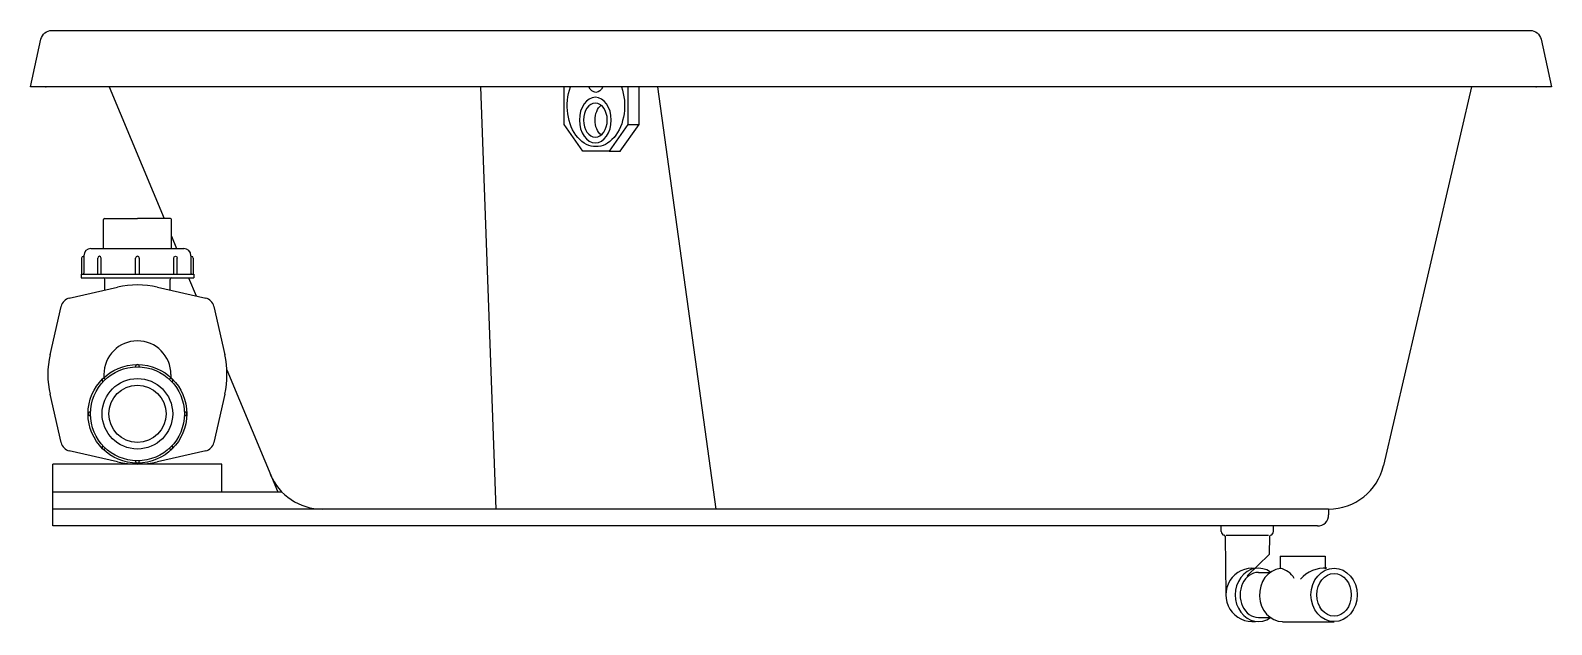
# Model space of a CAD drawing. Header units: millimetres. Extents: x -1236.21 to -1234.86, y 2211.1 to 2211.62.
import ezdxf

# ---------------------------------------------------------------- set-up
doc = ezdxf.new("R2010")
doc.units = ezdxf.units.MM
doc.header["$LTSCALE"] = 10
doc.layers.add('jacuzzi', color=1, linetype='Continuous')

msp = doc.modelspace()

# ---------------------------------------------------------------- linework, layer by layer
at = {"layer": 'jacuzzi'}
for p, q in [((-1236.1421, 2211.5734), (-1236.0935, 2211.4563)), ((-1235.8126, 2211.5734), (-1235.799, 2211.1984)), ((-1235.7385, 2211.5399), (-1235.7385, 2211.5734)), ((-1235.6819, 2211.5734), (-1235.6819, 2211.5399)), ((-1235.6719, 2211.5399), (-1235.6719, 2211.5734)), ((-1235.6035, 2211.1984), (-1235.6551, 2211.5734)), ((-1234.9331, 2211.5734), (-1235.0112, 2211.2371)), ((-1235.7219, 2211.5162), (-1235.7385, 2211.5399)), ((-1235.6819, 2211.5399), (-1235.6985, 2211.5162)), ((-1235.6888, 2211.5162), (-1235.6719, 2211.5399)), ((-1235.6819, 2211.5399), (-1235.6719, 2211.5399)), ((-1235.6985, 2211.5162), (-1235.7219, 2211.5162)), ((-1235.6985, 2211.5162), (-1235.6988, 2211.5162)), ((-1235.6985, 2211.5162), (-1235.6885, 2211.5162)), ((-1236.1472, 2211.4297), (-1236.1472, 2211.4555)), ((-1236.1464, 2211.4563), (-1236.1171, 2211.4563)), ((-1236.0877, 2211.4563), (-1236.1171, 2211.4563)), ((-1236.087, 2211.4297), (-1236.087, 2211.4555)), ((-1236.087, 2211.4406), (-1236.0825, 2211.4297)), ((-1236.1651, 2211.4228), (-1236.165, 2211.4228)), ((-1236.1646, 2211.4234), (-1236.1646, 2211.4079)), ((-1236.1583, 2211.4297), (-1236.0756, 2211.4297)), ((-1236.0696, 2211.4234), (-1236.0696, 2211.4079)), ((-1236.0691, 2211.4228), (-1236.0692, 2211.4228)), ((-1236.1666, 2211.4213), (-1236.1666, 2211.4071)), ((-1236.1523, 2211.4071), (-1236.1523, 2211.4212)), ((-1236.1493, 2211.4071), (-1236.1493, 2211.4212)), ((-1236.1187, 2211.4071), (-1236.1187, 2211.4212)), ((-1236.1154, 2211.4071), (-1236.1154, 2211.4212)), ((-1236.0848, 2211.4071), (-1236.0848, 2211.4212)), ((-1236.0818, 2211.4071), (-1236.0818, 2211.4212)), ((-1236.0676, 2211.4213), (-1236.0676, 2211.4071)), ((-1236.1776, 2211.3857), (-1236.1347, 2211.3954)), ((-1236.1671, 2211.4071), (-1236.1671, 2211.4038)), ((-1236.1671, 2211.4071), (-1236.0671, 2211.4071)), ((-1236.1671, 2211.4038), (-1236.0671, 2211.4038)), ((-1236.146, 2211.3929), (-1236.146, 2211.4023)), ((-1236.0994, 2211.3954), (-1236.0565, 2211.3857)), ((-1236.0881, 2211.3929), (-1236.0881, 2211.4023)), ((-1236.0717, 2211.4038), (-1236.065, 2211.3876)), ((-1236.0671, 2211.4071), (-1236.0671, 2211.4038)), ((-1236.1946, 2211.3355), (-1236.1848, 2211.3784)), ((-1236.0493, 2211.3784), (-1236.0395, 2211.3355)), ((-1236.1469, 2211.3179), (-1236.1469, 2211.3151)), ((-1236.0873, 2211.3179), (-1236.0873, 2211.3151)), ((-1236.0377, 2211.3219), (-1235.9929, 2211.2142)), ((-1236.1848, 2211.2574), (-1236.1946, 2211.3003)), ((-1236.0395, 2211.3003), (-1236.0493, 2211.2574)), ((-1236.1347, 2211.2404), (-1236.1776, 2211.2501)), ((-1236.0565, 2211.2501), (-1236.0994, 2211.2404)), ((-1236.1921, 2211.1834), (-1236.1921, 2211.2384)), ((-1236.0421, 2211.2384), (-1236.1921, 2211.2384)), ((-1236.0421, 2211.2134), (-1236.0421, 2211.2384)), ((-1235.9887, 2211.2134), (-1236.1921, 2211.2134)), ((-1235.0599, 2211.1984), (-1236.1921, 2211.1984)), ((-1235.0599, 2211.1984), (-1235.0599, 2211.1934)), ((-1235.0699, 2211.1834), (-1236.1921, 2211.1834)), ((-1235.1552, 2211.1784), (-1235.1552, 2211.1834)), ((-1235.1089, 2211.1784), (-1235.1089, 2211.1834)), ((-1235.1517, 2211.1742), (-1235.1512, 2211.1222)), ((-1235.1509, 2211.1753), (-1235.1132, 2211.1753)), ((-1235.1125, 2211.1742), (-1235.1126, 2211.1581)), ((-1235.1126, 2211.1581), (-1235.1321, 2211.139)), ((-1235.1029, 2211.1565), (-1235.1029, 2211.1453)), ((-1235.1029, 2211.1565), (-1235.0629, 2211.1565)), ((-1235.0629, 2211.1565), (-1235.0629, 2211.1454)), ((-1235.1223, 2211.1421), (-1235.1188, 2211.1421)), ((-1235.1188, 2211.1421), (-1235.1119, 2211.1421)), ((-1235.1223, 2211.1022), (-1235.1188, 2211.1022)), ((-1235.1188, 2211.1022), (-1235.1119, 2211.1022)), ((-1235.1008, 2211.0984), (-1235.0551, 2211.0984)), ((-1235.0604, 2211.0984), (-1235.0551, 2211.0984))]:
    msp.add_line(p, q, dxfattribs=at)
msp.add_lwpolyline([(-1236.2027, 2211.6156, -0.351843), (-1236.193, 2211.6234), (-1234.8811, 2211.6234, -0.351843), (-1234.8714, 2211.6156), (-1234.8621, 2211.5734), (-1236.2121, 2211.5734)], format="xyb", close=True, dxfattribs=at)
for radius in [0.0438, 0.0417, 0.0313, 0.0254]:
    msp.add_circle((-1236.1171, 2211.283), radius, dxfattribs=at)
for centre, radius, start, end in [((-1236.1464, 2211.4555), 0.000762, 90, 180), ((-1236.0877, 2211.4555), 0.000762, 0, 90), ((-1236.1651, 2211.4213), 0.0015, 90, 180), ((-1236.165, 2211.4232), 0.0004, 270, 0), ((-1236.1583, 2211.4234), 0.0063, 90, 180), ((-1236.1171, 2211.4212), 0.00165, 0, 180), ((-1236.0759, 2211.4234), 0.0063, 0, 90), ((-1236.0692, 2211.4232), 0.0004, 180, 270), ((-1236.0691, 2211.4213), 0.0015, 0, 90), ((-1236.1652, 2211.4078), 0.000684, 272.0095, 9.8027), ((-1236.1475, 2211.4023), 0.00152, 0, 90), ((-1236.1171, 2211.3179), 0.0795, 77.2042, 102.7958), ((-1236.0866, 2211.4023), 0.00152, 90, 180), ((-1236.0689, 2211.4078), 0.000684, 170.1973, 267.9905), ((-1236.1754, 2211.3763), 0.00965, 102.7958, 167.2042), ((-1236.0587, 2211.3763), 0.00965, 12.7958, 77.2042), ((-1236.1171, 2211.3179), 0.0298, 0, 180), ((-1236.1171, 2211.3179), 0.0795, 167.2042, 192.7958), ((-1236.1171, 2211.3179), 0.0795, 347.2042, 12.7958), ((-1236.1469, 2211.3128), 0.00165, 40.8114, 229.1886), ((-1236.1453, 2211.3141), 0.0004, 220.8114, 312.2131), ((-1236.1191, 2211.325), 0.0004, 272.7869, 4.1886), ((-1236.1171, 2211.3251), 0.00165, 355.8114, 184.1886), ((-1236.115, 2211.325), 0.0004, 175.8114, 267.2131), ((-1236.0888, 2211.3141), 0.0004, 227.7869, 319.1886), ((-1236.0873, 2211.3128), 0.00165, 310.8114, 139.1886), ((-1236.1482, 2211.3112), 0.0004, 317.7869, 49.1886), ((-1236.0859, 2211.3112), 0.0004, 130.8114, 222.2131), ((-1236.1592, 2211.283), 0.00165, 85.8114, 274.1886), ((-1236.1591, 2211.285), 0.0004, 265.8114, 357.2131), ((-1236.1591, 2211.2809), 0.0004, 2.7869, 94.1886), ((-1236.0751, 2211.285), 0.0004, 182.7869, 274.1886), ((-1236.0751, 2211.2809), 0.0004, 85.8114, 177.2131), ((-1236.0749, 2211.283), 0.00165, 265.8114, 94.1886), ((-1236.1754, 2211.2595), 0.00965, 192.7958, 257.2042), ((-1236.1469, 2211.2532), 0.00165, 130.8114, 319.1886), ((-1236.1482, 2211.2547), 0.0004, 310.8114, 42.2131), ((-1236.1453, 2211.2518), 0.0004, 47.7869, 139.1886), ((-1236.0888, 2211.2518), 0.0004, 40.8114, 132.2131), ((-1236.0873, 2211.2532), 0.00165, 220.8114, 49.1886), ((-1236.0859, 2211.2547), 0.0004, 137.7869, 229.1886), ((-1236.0587, 2211.2595), 0.00965, 282.7958, 347.2042), ((-1236.1171, 2211.3179), 0.0795, 257.2042, 282.7958), ((-1236.1191, 2211.241), 0.0004, 355.8114, 87.2131), ((-1236.1171, 2211.2408), 0.00165, 175.8114, 4.1886), ((-1236.115, 2211.241), 0.0004, 92.7869, 184.1886), ((-1235.0599, 2211.2484), 0.05, 270, 346.9289), ((-1235.953, 2211.2484), 0.05, 202.5575, 270), ((-1235.9468, 2211.2334), 0.05, 202.5575, 203.5782), ((-1235.0699, 2211.1934), 0.01, 270, 0), ((-1235.152, 2211.1784), 0.00322, 180, 257.8805), ((-1235.1529, 2211.1741), 0.00124, 0.5, 77.8805), ((-1235.1112, 2211.174), 0.00124, 102.9426, 179.5), ((-1235.1122, 2211.1784), 0.00331, 282.9426, 0), ((-1235.1275, 2211.1222), 0.0237, 83.247, 276.753), ((-1235.1071, 2211.1268), 0.0195, 30.9126, 77.4645), ((-1235.0634, 2211.1175), 0.0285, 86.2144, 138.9882)]:
    msp.add_arc(centre, radius, start, end, dxfattribs=at)
at = {"layer": 'jacuzzi', "extrusion": (0, 0, -1)}
for centre, major_axis, ratio, start_param, end_param in [((-1235.7102, 2211.5566), (0, 0.0364), 0.7, 1.092534, 5.190651), ((-1235.7102, 2211.5789), (0, 0.0105), 0.7, 2.125832, 4.157353), ((-1235.7107, 2211.5438), (0, 0.0151), 0.7, 3.141593, 9.424778), ((-1235.7004, 2211.5438), (0, 0.0151), 0.7, 3.648661, 5.776117), ((-1236.0833, 2211.4212), (0, 0.00165), 0.913483, -1.570796, 1.570796)]:
    msp.add_ellipse(centre, major_axis=major_axis, ratio=ratio, start_param=start_param, end_param=end_param, dxfattribs=at)
msp.add_ellipse((-1235.7107, 2211.5438), major_axis=(0, 0.0202), ratio=0.7, dxfattribs=at)
at = {"layer": 'jacuzzi'}
for centre, major_axis, ratio, start_param, end_param in [((-1236.1508, 2211.4212), (0, 0.00165), 0.913483, -1.570796, 1.570796), ((-1235.1223, 2211.1222), (0, 0.0237), 0.865498, -0.550504, 3.692097), ((-1235.1223, 2211.1222), (0, 0.02), 0.806411, 0, 3.141593), ((-1235.1008, 2211.1222), (0, 0.0237), 0.865498, 0.104415, 3.141593), ((-1235.0551, 2211.1222), (0, 0.0237), 0.865498, 3.141593, 9.424778), ((-1235.0551, 2211.1222), (0, 0.019), 0.806411, 3.141593, 9.424778)]:
    msp.add_ellipse(centre, major_axis=major_axis, ratio=ratio, start_param=start_param, end_param=end_param, dxfattribs=at)
for p in [(-1236.1983, 2211.5734), (-1234.8756, 2211.5734), (-1234.8756, 2211.5734)]:
    msp.add_point(p, dxfattribs=at)

doc.saveas('drawing.dxf')
